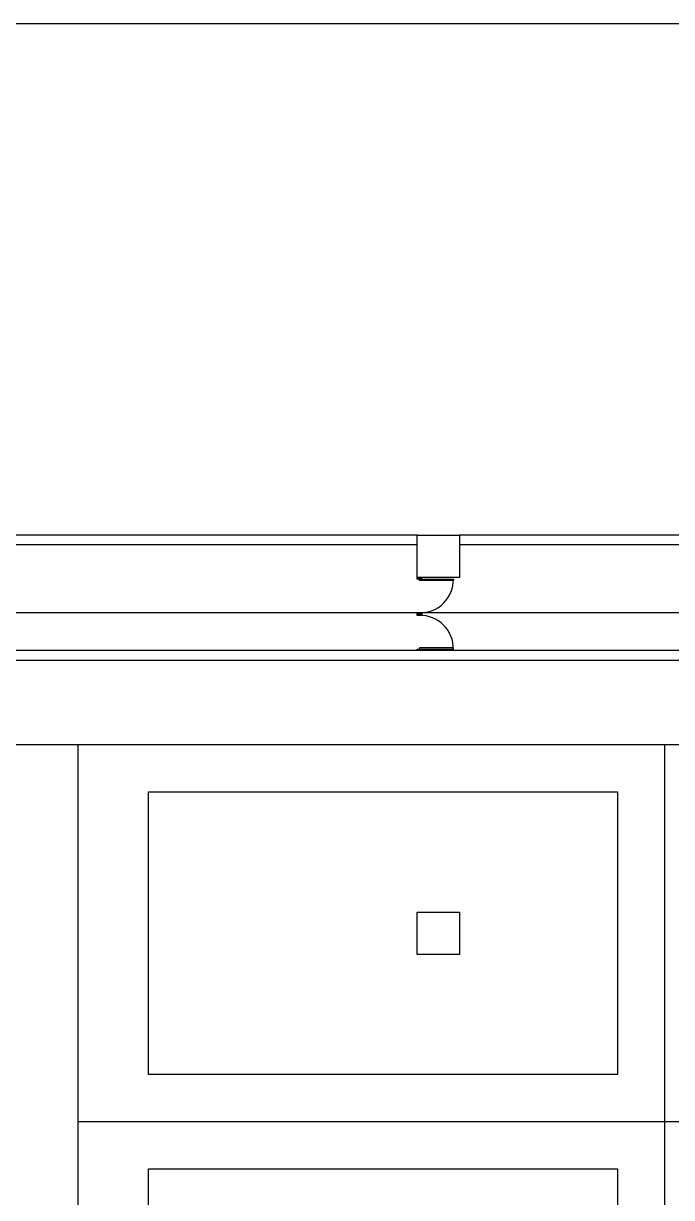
# Model space of a CAD drawing. Header units: centimetres. Extents: x -2363 to 10982, y -15317 to 6533.
# Drawn here: x 7219 to 8594, y 4041 to 6533 of the extents above; entities that cross this region are included whole.
import ezdxf

# ---------------------------------------------------------------- set-up
doc = ezdxf.new("R2010")
doc.units = ezdxf.units.CM
doc.header["$MEASUREMENT"] = 0
for name, color, linetype in [('00_Coffee', 5, 'Continuous'), ('00_Walls', 6, 'Continuous'), ('01_Doors', 4, 'Continuous'), ('02_Path', 3, 'Continuous')]:
    doc.layers.add(name, color=color, linetype=linetype)

# ---------------------------------------------------------------- blocks, each defined once
blk = doc.blocks.new('A$C7880fce2')
at = {"layer": '02_Path'}
for p, q in [((3412, 2570), (580.5, 2570)), ((889.5, 2570), (889.5, 0)), ((2134.5, 2570), (2134.5, 0)), ((889.5, 1770), (3094.5, 1770))]:
    blk.add_line(p, q, dxfattribs=at)

msp = doc.modelspace()

# ---------------------------------------------------------------- linework, layer by layer
at = {"layer": '00_Coffee'}
for points in [[(-2362.9, 6533.4), (10982.1, 6533.4), (10982.1, 1070.9), (-2362.9, 1070.9)], [(7484.5, 4902.2), (8479.5, 4902.2), (8479.5, 4302.2), (7484.5, 4302.2)], [(7484.5, 4102.2), (8479.5, 4102.2), (8479.5, 3502.2), (7484.5, 3502.2)]]:
    msp.add_lwpolyline(points, close=True, dxfattribs=at)
at = {"layer": '00_Walls'}
for points in [[(7184.5, 5447.1), (7184.5, 5427.1), (8054.5, 5427.1), (8054.5, 5447.1)], [(8144.5, 5357.2), (8054.5, 5357.2), (8054.5, 5447.2), (8144.5, 5447.2)], [(8144.5, 5447.1), (8144.5, 5427.1), (9014.5, 5427.1), (9014.5, 5447.1)], [(8814.5, 5112.2), (8814.5, 5202.2), (7174.5, 5202.1), (7174.5, 5182.1), (8794.5, 5182.2), (8794.5, 5112.2)], [(8054.5, 4647.2), (8144.5, 4647.2), (8144.5, 4557.1), (8054.5, 4557.1)]]:
    msp.add_lwpolyline(points, close=True, dxfattribs=at)
at = {"layer": '01_Doors'}
for points in [[(8054.5, 5357.1), (8064.5, 5357.1), (8064.5, 5354.1), (8054.5, 5354.1), (8054.5, 5357.1)], [(8059.5, 5354.1), (8131.5, 5354.1), (8131.5, 5351.1), (8059.5, 5351.1)], [(8054.5, 5282.6), (8064.5, 5282.6), (8064.5, 5279.6), (8054.5, 5279.6), (8054.5, 5282.6)], [(8054.5, 5279.6), (8064.5, 5279.6), (8064.5, 5276.6), (8054.5, 5276.6), (8054.5, 5279.6)], [(8054.5, 5205.1), (8064.5, 5205.1), (8064.5, 5202.1), (8054.5, 5202.1), (8054.5, 5205.1)], [(8059.5, 5205.2), (8131.5, 5205.2), (8131.5, 5208.2), (8059.5, 5208.2)]]:
    msp.add_lwpolyline(points, close=True, dxfattribs=at)
for centre, start, end in [((8061.5, 5352.6), 268.3652, 1.2275), ((8061.5, 5206.7), 358.7725, 91.6348)]:
    msp.add_arc(centre, 70, start, end, dxfattribs=at)
at = {"layer": '02_Path'}
msp.add_line((9857, 5282.1), (4789.5, 5282.1), dxfattribs=at)

# ---------------------------------------------------------------- block references
msp.add_blockref('A$C7880fce2', (6445, 2432.2), dxfattribs=at)

doc.saveas('drawing.dxf')
